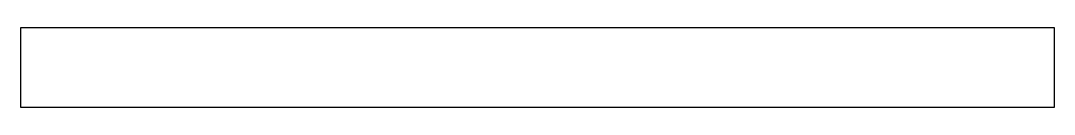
# Model space of a CAD drawing. Header units: millimetres. Extents: x 0 to 690, y -53 to 0.
import ezdxf

# ---------------------------------------------------------------- set-up
doc = ezdxf.new("R2010")
doc.units = ezdxf.units.MM
doc.layers.get('0').update_dxf_attribs({"linetype": 'CONTINUOUS'})

msp = doc.modelspace()

# ---------------------------------------------------------------- linework, layer by layer
msp.add_lwpolyline([(0, 0), (690, 0), (690, -53.33), (0, -53.33)], close=True)

doc.saveas('drawing.dxf')
